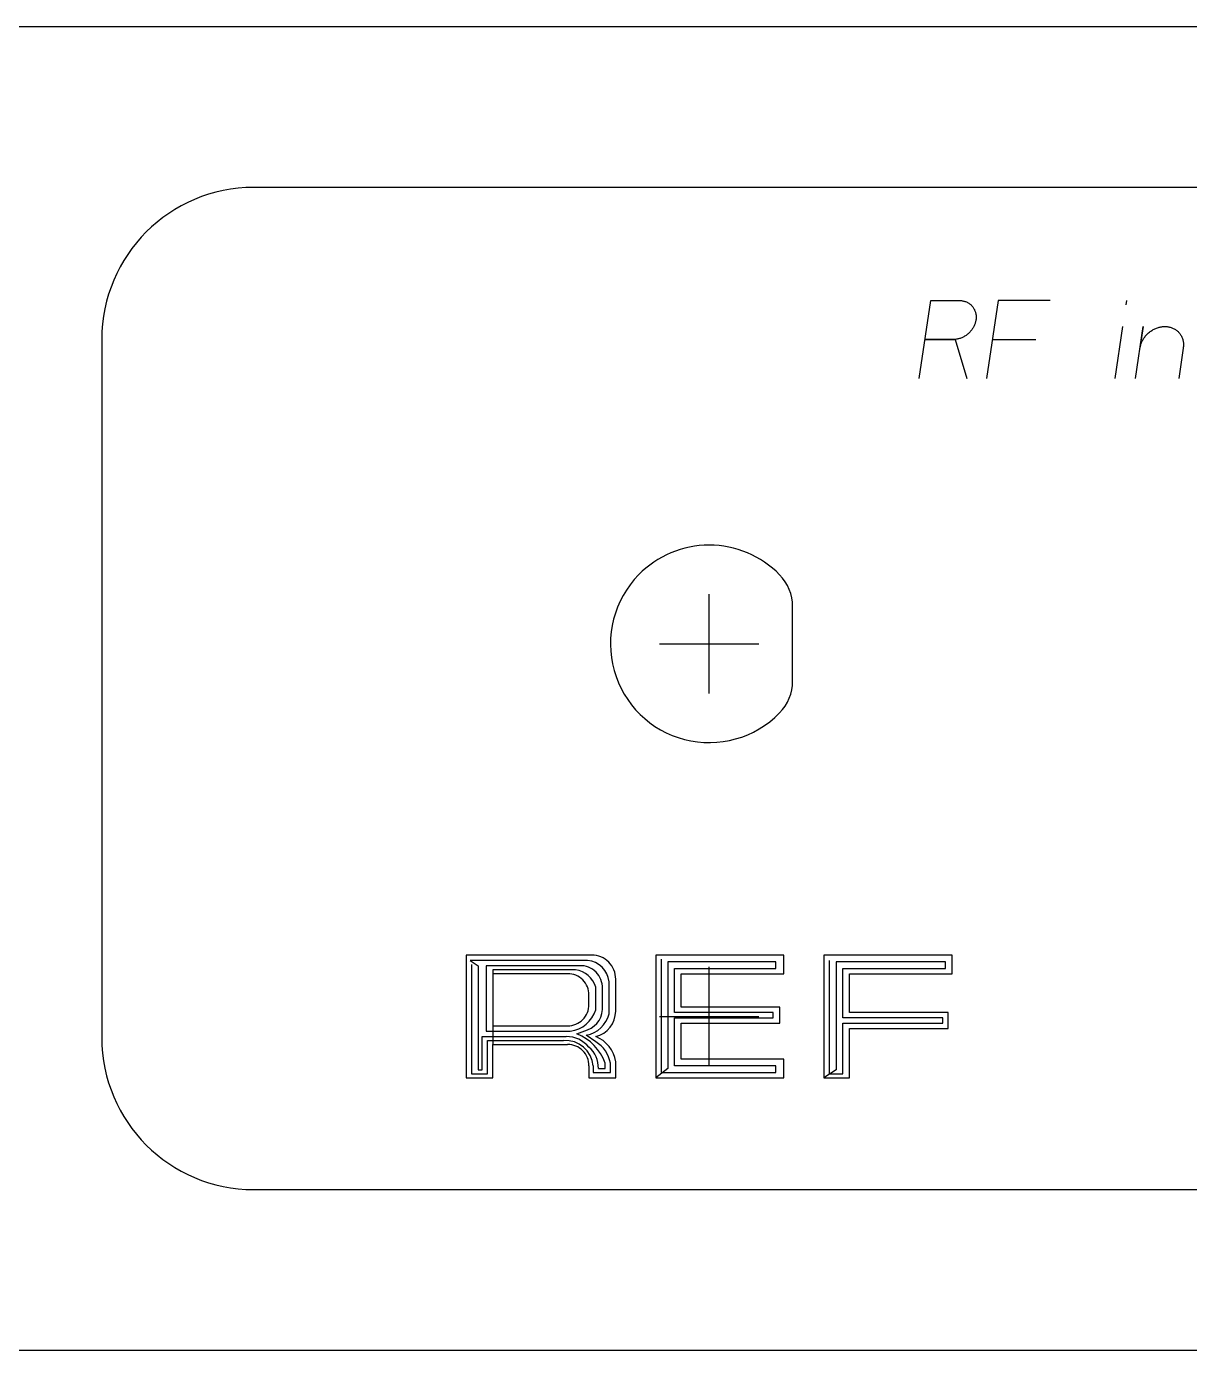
# Model space of a CAD drawing. Header units: millimetres. Extents: x -2 to 483, y -2 to 44.
# Drawn here: x 94.02 to 132.32, y 0 to 43.6 of the extents above; entities that cross this region are included whole.
import ezdxf

# ---------------------------------------------------------------- set-up
doc = ezdxf.new("R2010")
doc.units = ezdxf.units.MM
for name, color, linetype in [('Contour', 7, 'CONTINUOUS'), ('Engraving', 7, 'CONTINUOUS'), ('Reference_points', 1, 'CONTINUOUS')]:
    doc.layers.add(name, color=color, linetype=linetype)

msp = doc.modelspace()

# ---------------------------------------------------------------- linework, layer by layer
at = {"layer": 'Contour', "color": 7, "linetype": 'CONTINUOUS'}
for p, q in [((3, 43.6), (480, 43.6)), ((119.25, 22.045), (119.25, 24.495)), ((480, 0), (3, 0))]:
    msp.add_line(p, q, dxfattribs=at)
for centre, radius, start, end in [((116.5, 23.27), 3.25003, 44.42656, 135.57344), ((116.5, 23.27), 3.25003, 135.57344, 315.57344), ((117.75, 24.49478), 1.5, 0.00835, 44.4387), ((117.75, 22.04522), 1.5, 315.5613, 359.99165)]:
    msp.add_arc(centre, radius, start, end, dxfattribs=at)
at = {"layer": 'Engraving', "color": 255, "linetype": 'CONTINUOUS'}
for p, q in [((236.5, 38.3), (101.5, 38.3)), ((123.41558, 32.012), (123.80003, 34.575)), ((123.80003, 34.575), (124.7398, 34.575)), ((124.7398, 34.575), (124.7398, 34.575)), ((124.7398, 34.575), (124.76255, 34.57459)), ((124.76255, 34.57459), (124.78547, 34.57335)), ((124.78547, 34.57335), (124.80852, 34.57124)), ((124.80852, 34.57124), (124.83164, 34.56824)), ((124.83164, 34.56824), (124.85479, 34.5643)), ((124.85479, 34.5643), (124.8779, 34.55942)), ((124.8779, 34.55942), (124.90093, 34.55356)), ((124.90093, 34.55356), (124.92382, 34.54672)), ((124.92382, 34.54672), (124.9465, 34.53887)), ((124.9465, 34.53887), (124.96891, 34.53001)), ((124.96891, 34.53001), (124.99099, 34.52014)), ((124.99099, 34.52014), (125.01268, 34.50924)), ((125.01268, 34.50924), (125.03391, 34.49734)), ((125.03391, 34.49734), (125.05462, 34.48444)), ((125.05462, 34.48444), (125.07476, 34.47055)), ((125.07476, 34.47055), (125.09425, 34.45571)), ((125.09425, 34.45571), (125.11305, 34.43993)), ((126.02203, 34.575), (125.63758, 32.012)), ((127.7307, 34.575), (126.02203, 34.575)), ((130.23803, 34.575), (130.21668, 34.43261)), ((125.11305, 34.43993), (125.13109, 34.42325)), ((125.13109, 34.42325), (125.14834, 34.4057)), ((125.14834, 34.4057), (125.16473, 34.38733)), ((125.16473, 34.38733), (125.18023, 34.36818)), ((125.18023, 34.36818), (125.19479, 34.34831)), ((125.19479, 34.34831), (125.20839, 34.32776)), ((125.20839, 34.32776), (125.221, 34.3066)), ((125.221, 34.3066), (125.23259, 34.28487)), ((125.23259, 34.28487), (125.24314, 34.26266)), ((125.24314, 34.26266), (125.25264, 34.24001)), ((125.25264, 34.24001), (125.26109, 34.21699)), ((125.26109, 34.21699), (125.26849, 34.19367)), ((125.26849, 34.19367), (125.27483, 34.17011)), ((125.27483, 34.17011), (125.28013, 34.14637)), ((125.28013, 34.14637), (125.2844, 34.12251)), ((125.2844, 34.12251), (125.28765, 34.0986)), ((125.28765, 34.0986), (125.28992, 34.07469)), ((125.28992, 34.07469), (125.29123, 34.05084)), ((125.2916, 34.02711), (125.29107, 34.00353)), ((125.29123, 34.05084), (125.2916, 34.02711)), ((125.1274, 33.58363), (125.10929, 33.5619)), ((125.14462, 33.60584), (125.1274, 33.58363)), ((125.16091, 33.62849), (125.14462, 33.60584)), ((125.17627, 33.65151), (125.16091, 33.62849)), ((125.19066, 33.67483), (125.17627, 33.65151)), ((125.20407, 33.69839), (125.19066, 33.67483)), ((125.21649, 33.72213), (125.20407, 33.69839)), ((125.22792, 33.74599), (125.21649, 33.72213)), ((125.23835, 33.7699), (125.22792, 33.74599)), ((125.24779, 33.79381), (125.23835, 33.7699)), ((125.25625, 33.81766), (125.24779, 33.79381)), ((125.26374, 33.84139), (125.25625, 33.81766)), ((125.27029, 33.86497), (125.26374, 33.84139)), ((125.2759, 33.88833), (125.27029, 33.86497)), ((125.28061, 33.91144), (125.2759, 33.88833)), ((125.28444, 33.93425), (125.28061, 33.91144)), ((125.28745, 33.95706), (125.28444, 33.93425)), ((125.28444, 33.93425), (125.28444, 33.93425)), ((125.28968, 33.98017), (125.28745, 33.95706)), ((125.29107, 34.00353), (125.28968, 33.98017)), ((130.10988, 33.72067), (129.85358, 32.012)), ((130.53758, 32.012), (130.79388, 33.72067)), ((130.79388, 33.72067), (130.68709, 33.00872)), ((131.04608, 33.57059), (131.07223, 33.58812)), ((131.07223, 33.58812), (131.09884, 33.60462)), ((131.09884, 33.60462), (131.12584, 33.62004)), ((131.12584, 33.62004), (131.15315, 33.63438)), ((131.15315, 33.63438), (131.18071, 33.6476)), ((131.18071, 33.6476), (131.20844, 33.65971)), ((131.20844, 33.65971), (131.23627, 33.67068)), ((131.23627, 33.67068), (131.26412, 33.68052)), ((131.26412, 33.68052), (131.29194, 33.68924)), ((131.29194, 33.68924), (131.31965, 33.69685)), ((131.31965, 33.69685), (131.34719, 33.70335)), ((131.34719, 33.70335), (131.3745, 33.70878)), ((131.3745, 33.70878), (131.40153, 33.71315)), ((131.40153, 33.71315), (131.42822, 33.71649)), ((131.42822, 33.71649), (131.45453, 33.71884)), ((131.45453, 33.71884), (131.48041, 33.72022)), ((131.48041, 33.72022), (131.50583, 33.72067)), ((131.50583, 33.72067), (131.50583, 33.72067)), ((131.50583, 33.72067), (131.53111, 33.72022)), ((131.53111, 33.72022), (131.55658, 33.71884)), ((131.55658, 33.71884), (131.58218, 33.71649)), ((131.58218, 33.71649), (131.60787, 33.71315)), ((131.60787, 33.71315), (131.63359, 33.70878)), ((131.63359, 33.70878), (131.65928, 33.70335)), ((131.65928, 33.70335), (131.68486, 33.69685)), ((131.68486, 33.69685), (131.71029, 33.68924)), ((131.71029, 33.68924), (131.73549, 33.68052)), ((131.73549, 33.68052), (131.76039, 33.67068)), ((131.76039, 33.67068), (131.78493, 33.65971)), ((131.78493, 33.65971), (131.80903, 33.6476)), ((131.80903, 33.6476), (131.83262, 33.63438)), ((131.83262, 33.63438), (131.85563, 33.62004)), ((131.85563, 33.62004), (131.878, 33.60462)), ((131.878, 33.60462), (131.89966, 33.58812)), ((131.89966, 33.58812), (131.92055, 33.57059)), ((96.5, 33.3), (96.5, 10.3)), ((124.548, 33.294), (123.60781, 33.2935)), ((123.60781, 33.2935), (124.60453, 33.2935)), ((124.57045, 33.29391), (124.54757, 33.2935)), ((124.59374, 33.29515), (124.57045, 33.29391)), ((124.61742, 33.29726), (124.59374, 33.29515)), ((124.60453, 33.2935), (124.98186, 32.012)), ((124.64145, 33.30026), (124.61742, 33.29726)), ((124.66577, 33.3042), (124.64145, 33.30026)), ((124.69035, 33.30908), (124.66577, 33.3042)), ((124.71514, 33.31494), (124.69035, 33.30908)), ((124.74008, 33.32178), (124.71514, 33.31494)), ((124.76511, 33.32963), (124.74008, 33.32178)), ((124.79018, 33.33849), (124.76511, 33.32963)), ((124.81522, 33.34836), (124.79018, 33.33849)), ((124.84018, 33.35926), (124.81522, 33.34836)), ((124.86498, 33.37116), (124.84018, 33.35926)), ((124.88957, 33.38406), (124.86498, 33.37116)), ((124.91387, 33.39795), (124.88957, 33.38406)), ((124.93781, 33.41279), (124.91387, 33.39795)), ((124.96134, 33.42857), (124.93781, 33.41279)), ((124.98439, 33.44525), (124.96134, 33.42857)), ((125.0069, 33.4628), (124.98439, 33.44525)), ((125.0288, 33.48117), (125.0069, 33.4628)), ((125.05005, 33.50032), (125.0288, 33.48117)), ((125.07058, 33.52019), (125.05005, 33.50032)), ((125.09034, 33.54074), (125.07058, 33.52019)), ((125.10929, 33.5619), (125.09034, 33.54074)), ((125.82981, 33.2935), (127.2537, 33.2935)), ((130.71008, 33.1119), (130.71841, 33.13827)), ((130.71841, 33.13827), (130.72781, 33.16477)), ((130.72781, 33.16477), (130.7383, 33.19133)), ((130.7383, 33.19133), (130.74989, 33.2179)), ((130.74989, 33.2179), (130.76259, 33.24441)), ((130.76259, 33.24441), (130.77639, 33.27079)), ((130.77639, 33.27079), (130.79129, 33.29697)), ((130.79129, 33.29697), (130.80728, 33.32288)), ((130.80728, 33.32288), (130.82434, 33.34846)), ((130.82434, 33.34846), (130.84245, 33.37362)), ((130.84245, 33.37362), (130.86158, 33.39831)), ((130.86158, 33.39831), (130.88169, 33.42244)), ((130.88169, 33.42244), (130.90276, 33.44595)), ((130.90276, 33.44595), (130.92472, 33.46879)), ((130.92472, 33.46879), (130.94753, 33.49087)), ((130.94753, 33.49087), (130.97113, 33.51214)), ((130.97113, 33.51214), (130.99547, 33.53255)), ((130.99547, 33.53255), (131.02047, 33.55205)), ((131.02047, 33.55205), (131.04608, 33.57059)), ((131.92055, 33.57059), (131.9406, 33.55205)), ((131.9406, 33.55205), (131.95976, 33.53255)), ((131.95976, 33.53255), (131.97797, 33.51214)), ((131.97797, 33.51214), (131.99519, 33.49087)), ((131.99519, 33.49087), (132.01137, 33.46879)), ((132.01137, 33.46879), (132.02649, 33.44595)), ((132.02649, 33.44595), (132.04049, 33.42244)), ((132.04049, 33.42244), (132.05337, 33.39831)), ((132.05337, 33.39831), (132.06509, 33.37362)), ((132.06509, 33.37362), (132.07565, 33.34846)), ((132.07565, 33.34846), (132.08504, 33.32288)), ((132.08504, 33.32288), (132.09326, 33.29697)), ((132.09326, 33.29697), (132.1003, 33.27079)), ((132.1003, 33.27079), (132.10619, 33.24441)), ((132.10619, 33.24441), (132.11093, 33.2179)), ((132.11093, 33.2179), (132.11455, 33.19133)), ((132.11455, 33.19133), (132.11708, 33.16477)), ((132.11708, 33.16477), (132.11853, 33.13827)), ((132.11853, 33.13827), (132.11894, 33.1119)), ((130.68709, 33.00872), (130.69135, 33.03407)), ((130.68709, 33.00872), (130.68709, 33.00872)), ((130.69135, 33.03407), (130.69658, 33.05975)), ((130.69658, 33.05975), (130.70281, 33.08571)), ((130.70281, 33.08571), (130.71008, 33.1119)), ((132.111, 33.009), (131.96147, 32.012)), ((132.11433, 33.03407), (132.11098, 33.00872)), ((132.1168, 33.05975), (132.11433, 33.03407)), ((132.11835, 33.08571), (132.1168, 33.05975)), ((132.11894, 33.1119), (132.11835, 33.08571)), ((112.63145, 13.023), (108.49851, 13.023)), ((108.49851, 13.023), (108.49851, 8.978)), ((112.49954, 12.84713), (108.63041, 12.84713)), ((108.63041, 12.84713), (108.89422, 12.67126)), ((108.67438, 12.71523), (108.67438, 9.1099)), ((108.89422, 12.67126), (108.89422, 9.2418)), ((112.23574, 12.67126), (109.15802, 12.67126)), ((109.15802, 12.67126), (109.15802, 10.51686)), ((118.96338, 13.024), (114.74251, 13.024)), ((114.74251, 13.024), (114.74251, 8.979)), ((114.91838, 12.8921), (114.91838, 9.15487)), ((118.69958, 12.80416), (115.13822, 12.80416)), ((115.13822, 12.80416), (115.13822, 9.28677)), ((118.69958, 12.58433), (118.69958, 12.80416)), ((118.96338, 12.40846), (118.96338, 13.024)), ((124.50238, 13.024), (120.28151, 13.024)), ((120.28151, 13.024), (120.28151, 8.979)), ((120.45738, 12.84813), (120.45738, 9.1109)), ((124.28254, 12.80416), (120.67722, 12.80416)), ((120.67722, 12.80416), (120.67722, 9.2428)), ((124.28254, 12.58433), (124.28254, 12.80416)), ((124.50238, 12.40846), (124.50238, 13.024)), ((112.10384, 12.53936), (109.37786, 12.53936)), ((109.37786, 12.53936), (109.37786, 12.40746)), ((109.37786, 12.40746), (109.37786, 10.69273)), ((111.84003, 12.40746), (109.37786, 12.40746)), ((109.37786, 12.40746), (109.37786, 10.69273)), ((113.42286, 11.17637), (113.42286, 12.23159)), ((115.35805, 11.1334), (115.35805, 12.58433)), ((115.35805, 12.58433), (118.69958, 12.58433)), ((115.57789, 11.30927), (115.57789, 12.40846)), ((115.57789, 12.40846), (118.96338, 12.40846)), ((120.89705, 10.95753), (120.89705, 12.58433)), ((120.89705, 12.58433), (124.28254, 12.58433)), ((121.11689, 11.1334), (121.11689, 12.40846)), ((121.11689, 12.40846), (124.50238, 12.40846)), ((112.76335, 11.22034), (112.76335, 11.96778)), ((112.98318, 11.35224), (112.98318, 11.92382)), ((113.20302, 11.08843), (113.20302, 12.14365)), ((112.54351, 11.39621), (112.54351, 11.70398)), ((118.61164, 11.1334), (115.35805, 11.1334)), ((115.35805, 9.37471), (115.35805, 10.95753)), ((115.35805, 10.95753), (118.61164, 10.95753)), ((118.83148, 11.30927), (115.57789, 11.30927)), ((118.61164, 10.95753), (118.61164, 11.1334)), ((118.83148, 10.78166), (118.83148, 11.30927)), ((124.19461, 10.95753), (120.89705, 10.95753)), ((124.37048, 11.1334), (121.11689, 11.1334)), ((124.19461, 10.78166), (124.19461, 10.95753)), ((124.37048, 10.60579), (124.37048, 11.1334)), ((109.15802, 10.51686), (111.92797, 10.51686)), ((109.37786, 10.69273), (111.84003, 10.69273)), ((109.37786, 10.69273), (109.37786, 10.07718)), ((112.1478, 10.42892), (112.49954, 10.56083)), ((115.57789, 9.59454), (115.57789, 10.78166)), ((115.57789, 10.78166), (118.83148, 10.78166)), ((120.89705, 9.1109), (120.89705, 10.78166)), ((120.89705, 10.78166), (124.19461, 10.78166)), ((121.11689, 8.979), (121.11689, 10.60579)), ((121.11689, 10.60579), (124.37048, 10.60579)), ((109.02612, 9.2418), (109.02612, 10.34099)), ((109.02612, 10.34099), (111.79607, 10.34099)), ((109.20199, 9.1099), (109.20199, 10.20909)), ((109.20199, 10.20909), (111.70813, 10.20909)), ((109.37786, 10.07718), (111.84003, 10.07718)), ((109.37786, 8.978), (109.37786, 10.07718)), ((112.76335, 10.16512), (112.45558, 10.38496)), ((118.96338, 9.59454), (115.57789, 9.59454)), ((118.96338, 8.979), (118.96338, 9.59454)), ((108.89422, 9.2418), (109.02612, 9.2418)), ((112.54351, 9.37371), (112.54351, 8.978)), ((112.67541, 9.37371), (112.67541, 9.15387)), ((112.85128, 9.28577), (113.07112, 9.28577)), ((113.07112, 9.28577), (113.07112, 9.46164)), ((113.24699, 9.15387), (113.24699, 9.46164)), ((113.42286, 8.978), (113.42286, 9.50561)), ((115.13822, 9.28677), (114.74251, 8.979)), ((118.69958, 9.37471), (115.35805, 9.37471)), ((118.69958, 9.15487), (118.69958, 9.37471)), ((120.67722, 9.2428), (120.28151, 8.979)), ((108.49851, 8.978), (109.37786, 8.978)), ((108.67438, 9.1099), (109.20199, 9.1099)), ((112.54351, 8.978), (113.42286, 8.978)), ((112.67541, 9.15387), (113.24699, 9.15387)), ((114.74251, 8.979), (118.96338, 8.979)), ((114.91838, 9.15487), (118.69958, 9.15487)), ((120.28151, 8.979), (121.11689, 8.979)), ((120.45738, 9.1109), (120.89705, 9.1109)), ((101.5, 5.3), (236.5, 5.3))]:
    msp.add_line(p, q, dxfattribs=at)
for centre, radius, start, end in [((101.5, 33.3), 5, 90, 180), ((112.26808, 11.95616), 0.71583, 357.41033, 452.58967), ((112.41726, 12.06136), 0.79006, 5.9784, 84.0216), ((112.63562, 12.23576), 0.78725, 359.69622, 450.30378), ((111.84374, 11.70769), 0.69978, 359.69622, 450.30378), ((111.98475, 11.73567), 0.81246, 16.59986, 81.57137), ((111.84374, 11.3925), 0.69978, 269.69622, 360.30378), ((112.23884, 11.26363), 0.7496, 290.35246, 366.78841), ((111.81051, 11.50409), 0.9942, 276.78522, 343.4166), ((112.29415, 11.30529), 0.93439, 279.9486, 346.57999), ((112.56266, 11.17745), 0.8602, 283.49187, 359.92781), ((101.5, 10.3), 5, 180, 270), ((111.76722, 9.29981), 0.9112, 4.65174, 93.71809), ((111.79033, 9.35877), 0.98224, 39.93241, 89.66535), ((111.84374, 9.37742), 0.69978, -0.30378, 90.30378), ((111.56595, 8.9492), 1.59001, 18.80131, 68.53425), ((112.36892, 9.35157), 1.06514, 8.31504, 68.26529), ((112.24625, 9.29162), 1.01508, 9.64205, 59.37499), ((111.96737, 9.31812), 0.88451, -2.09612, 49.35488)]:
    msp.add_arc(centre, radius, start, end, dxfattribs=at)
at = {"layer": 'Reference_points', "color": 1, "linetype": 'CONTINUOUS'}
for p, q in [((116.5, 21.633), (116.5, 24.907)), ((114.863, 23.27), (118.137, 23.27)), ((116.5, 9.363), (116.5, 12.637)), ((114.863, 11), (118.137, 11))]:
    msp.add_line(p, q, dxfattribs=at)

doc.saveas('drawing.dxf')
